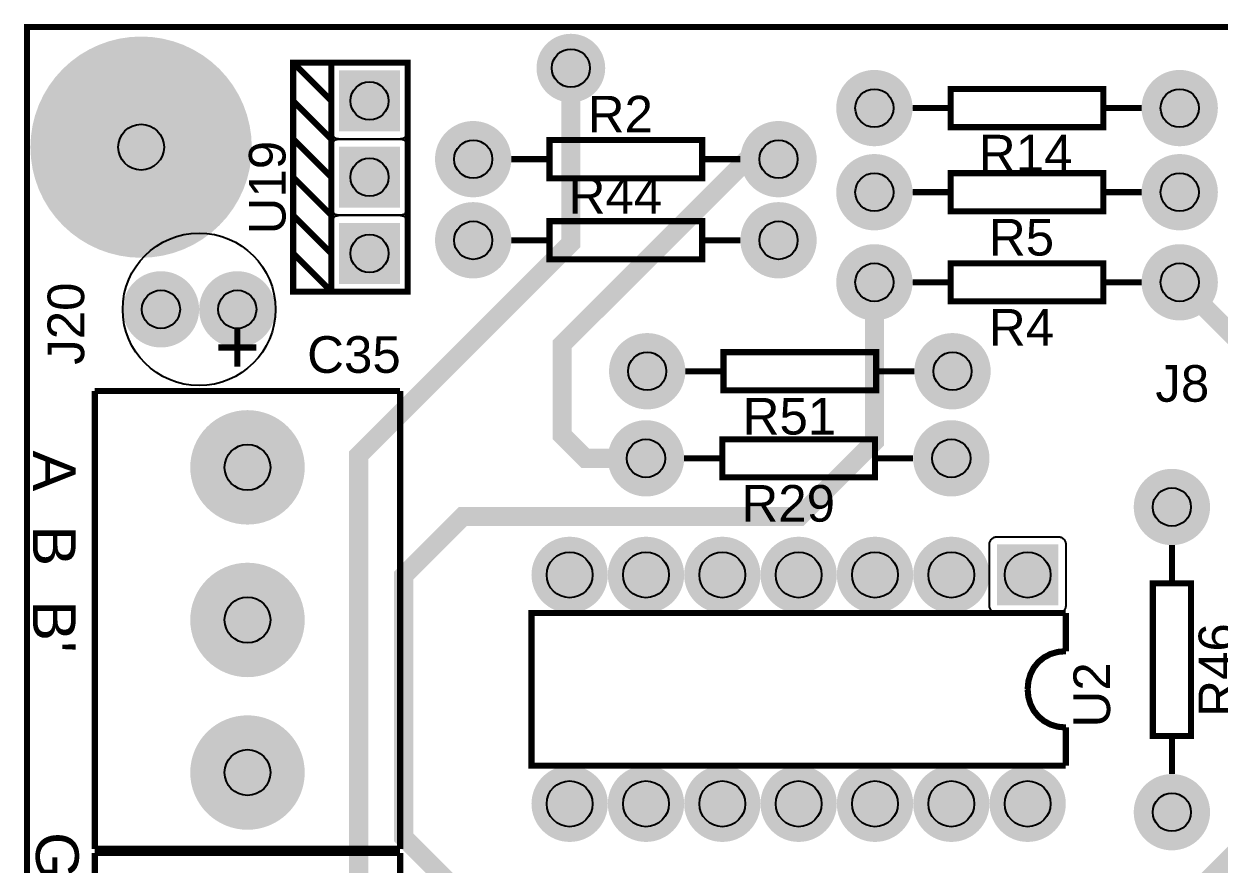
# Model space of a CAD drawing. Header units: inches. Extents: x -2.58 to 2.58, y -1.87 to 1.87.
# Drawn here: x -2.583 to -1.017, y 0.771 to 1.872 of the extents above; entities that cross this region are included whole.
import ezdxf

# ---------------------------------------------------------------- set-up
doc = ezdxf.new("R2010")
doc.units = ezdxf.units.IN
doc.layers.get('0').update_dxf_attribs({"linetype": 'CONTINUOUS'})

# ---------------------------------------------------------------- blocks, each defined once
blk = doc.blocks.new('EPAD')
at = {"const_width": 0.5}
blk.add_lwpolyline([(-0.25, 0, 1), (0.25, 0, 1)], format="xyb", close=True, dxfattribs=at)
blk = doc.blocks.new('RPAD')
blk.add_trace([(-0.5, -0.5), (-0.5, 0.5), (0.5, -0.5), (0.5, 0.5)])

msp = doc.modelspace()

# ---------------------------------------------------------------- linework, layer by layer
for points, const_width in [([(-2.57874, -1.86811), (2.57874, -1.86811), (2.57874, 1.86811), (-2.57874, 1.86811), (-2.57874, -1.86811)], 0.008), ([(-2.57874, -1.86811), (2.57874, -1.86811), (2.57874, 1.86811), (-2.57874, 1.86811), (-2.57874, -1.86811)], 0.008), ([(-2.57874, -1.86811), (2.57874, -1.86811), (2.57874, 1.86811), (-2.57874, 1.86811), (-2.57874, -1.86811)], 0.008), ([(-2.179984, 1.521197), (-2.079984, 1.521197), (-2.079984, 1.821197), (-2.179984, 1.821197), (-2.179984, 1.521197), (-2.229984, 1.521197), (-2.229984, 1.821197), (-2.179984, 1.821197)], 0.008), ([(-2.179984, 1.771197), (-2.229984, 1.821197)], 0.008), ([(-2.179984, 1.521197), (-2.079984, 1.521197), (-2.079984, 1.821197), (-2.179984, 1.821197), (-2.179984, 1.521197), (-2.229984, 1.521197), (-2.229984, 1.821197), (-2.179984, 1.821197)], 0.008), ([(-2.179984, 1.771197), (-2.229984, 1.821197)], 0.008), ([(-2.179984, 1.521197), (-2.079984, 1.521197), (-2.079984, 1.821197), (-2.179984, 1.821197), (-2.179984, 1.521197), (-2.229984, 1.521197), (-2.229984, 1.821197), (-2.179984, 1.821197)], 0.008), ([(-2.179984, 1.771197), (-2.229984, 1.821197)], 0.008), ([(-1.866205, 1.81414), (-1.866205, 1.584583), (-2.144128, 1.306659), (-2.144128, 0.000569), (-1.929197, -0.214363), (-1.929197, -0.31828)], 0.025), ([(-1.368567, 1.736748), (-1.168567, 1.736748), (-1.168567, 1.786748), (-1.368567, 1.786748), (-1.368567, 1.736748)], 0.008), ([(-1.368567, 1.736748), (-1.168567, 1.736748), (-1.168567, 1.786748), (-1.368567, 1.786748), (-1.368567, 1.736748)], 0.008), ([(-1.368567, 1.736748), (-1.168567, 1.736748), (-1.168567, 1.786748), (-1.368567, 1.786748), (-1.368567, 1.736748)], 0.008), ([(-2.179984, 1.721197), (-2.229984, 1.771197)], 0.008), ([(-2.179984, 1.721197), (-2.229984, 1.771197)], 0.008), ([(-2.179984, 1.721197), (-2.229984, 1.771197)], 0.008), ([(-1.368567, 1.761748), (-1.418567, 1.761748)], 0.008), ([(-1.368567, 1.761748), (-1.418567, 1.761748)], 0.008), ([(-1.368567, 1.761748), (-1.418567, 1.761748)], 0.008), ([(-1.118567, 1.761748), (-1.168567, 1.761748)], 0.008), ([(-1.118567, 1.761748), (-1.168567, 1.761748)], 0.008), ([(-1.118567, 1.761748), (-1.168567, 1.761748)], 0.008), ([(-2.179984, 1.671197), (-2.229984, 1.721197)], 0.008), ([(-2.179984, 1.671197), (-2.229984, 1.721197)], 0.008), ([(-2.179984, 1.671197), (-2.229984, 1.721197)], 0.008), ([(-1.894157, 1.669819), (-1.694157, 1.669819), (-1.694157, 1.719819), (-1.894157, 1.719819), (-1.894157, 1.669819)], 0.008), ([(-1.894157, 1.669819), (-1.694157, 1.669819), (-1.694157, 1.719819), (-1.894157, 1.719819), (-1.894157, 1.669819)], 0.008), ([(-1.894157, 1.669819), (-1.694157, 1.669819), (-1.694157, 1.719819), (-1.894157, 1.719819), (-1.894157, 1.669819)], 0.008), ([(-1.76778, 1.302693), (-1.847322, 1.302693), (-1.877648, 1.333018), (-1.877648, 1.452066), (-1.634895, 1.694819), (-1.596126, 1.694819), (-1.594157, 1.694819)], 0.025), ([(-1.944157, 1.694819), (-1.894157, 1.694819)], 0.008), ([(-1.944157, 1.694819), (-1.894157, 1.694819)], 0.008), ([(-1.944157, 1.694819), (-1.894157, 1.694819)], 0.008), ([(-1.694157, 1.694819), (-1.644157, 1.694819)], 0.008), ([(-1.694157, 1.694819), (-1.644157, 1.694819)], 0.008), ([(-1.694157, 1.694819), (-1.644157, 1.694819)], 0.008), ([(-1.368567, 1.626512), (-1.168567, 1.626512), (-1.168567, 1.676512), (-1.368567, 1.676512), (-1.368567, 1.626512)], 0.008), ([(-1.368567, 1.626512), (-1.168567, 1.626512), (-1.168567, 1.676512), (-1.368567, 1.676512), (-1.368567, 1.626512)], 0.008), ([(-1.368567, 1.626512), (-1.168567, 1.626512), (-1.168567, 1.676512), (-1.368567, 1.676512), (-1.368567, 1.626512)], 0.008), ([(-2.179984, 1.621197), (-2.229984, 1.671197)], 0.008), ([(-2.179984, 1.621197), (-2.229984, 1.671197)], 0.008), ([(-2.179984, 1.621197), (-2.229984, 1.671197)], 0.008), ([(-1.368567, 1.651512), (-1.418567, 1.651512)], 0.008), ([(-1.368567, 1.651512), (-1.418567, 1.651512)], 0.008), ([(-1.368567, 1.651512), (-1.418567, 1.651512)], 0.008), ([(-1.118567, 1.651512), (-1.168567, 1.651512)], 0.008), ([(-1.118567, 1.651512), (-1.168567, 1.651512)], 0.008), ([(-1.118567, 1.651512), (-1.168567, 1.651512)], 0.008), ([(-2.179984, 1.571197), (-2.229984, 1.621197)], 0.008), ([(-2.179984, 1.571197), (-2.229984, 1.621197)], 0.008), ([(-2.179984, 1.571197), (-2.229984, 1.621197)], 0.008), ([(-1.894157, 1.56352), (-1.694157, 1.56352), (-1.694157, 1.61352), (-1.894157, 1.61352), (-1.894157, 1.56352)], 0.008), ([(-1.894157, 1.56352), (-1.694157, 1.56352), (-1.694157, 1.61352), (-1.894157, 1.61352), (-1.894157, 1.56352)], 0.008), ([(-1.894157, 1.56352), (-1.694157, 1.56352), (-1.694157, 1.61352), (-1.894157, 1.61352), (-1.894157, 1.56352)], 0.008), ([(-1.944157, 1.58852), (-1.894157, 1.58852)], 0.008), ([(-1.944157, 1.58852), (-1.894157, 1.58852)], 0.008), ([(-1.944157, 1.58852), (-1.894157, 1.58852)], 0.008), ([(-1.694157, 1.58852), (-1.644157, 1.58852)], 0.008), ([(-1.694157, 1.58852), (-1.644157, 1.58852)], 0.008), ([(-1.694157, 1.58852), (-1.644157, 1.58852)], 0.008), ([(-2.179984, 1.521197), (-2.229984, 1.571197)], 0.008), ([(-2.179984, 1.521197), (-2.229984, 1.571197)], 0.008), ([(-2.179984, 1.521197), (-2.229984, 1.571197)], 0.008), ([(-1.368567, 1.508402), (-1.168567, 1.508402), (-1.168567, 1.558402), (-1.368567, 1.558402), (-1.368567, 1.508402)], 0.008), ([(-1.368567, 1.508402), (-1.168567, 1.508402), (-1.168567, 1.558402), (-1.368567, 1.558402), (-1.368567, 1.508402)], 0.008), ([(-1.368567, 1.508402), (-1.168567, 1.508402), (-1.168567, 1.558402), (-1.368567, 1.558402), (-1.368567, 1.508402)], 0.008), ([(-1.977228, 0.697969), (-2.085236, 0.805976), (-2.085236, 1.149016), (-2.007937, 1.226315), (-1.566992, 1.226315), (-1.468567, 1.32474), (-1.468567, 1.533402)], 0.025), ([(-1.368567, 1.533402), (-1.418567, 1.533402)], 0.008), ([(-1.368567, 1.533402), (-1.418567, 1.533402)], 0.008), ([(-1.368567, 1.533402), (-1.418567, 1.533402)], 0.008), ([(-1.304563, -0.074006), (-1.304563, 0.476933), (-0.981706, 0.79979), (-0.981706, 1.44654), (-1.068567, 1.533402)], 0.025), ([(-1.118567, 1.533402), (-1.168567, 1.533402)], 0.008), ([(-1.118567, 1.533402), (-1.168567, 1.533402)], 0.008), ([(-1.118567, 1.533402), (-1.168567, 1.533402)], 0.008), ([(-2.303213, 1.422969), (-2.303213, 1.472969)], 0.008), ([(-2.303213, 1.422969), (-2.303213, 1.472969)], 0.008), ([(-2.303213, 1.422969), (-2.303213, 1.472969)], 0.008), ([(-2.278213, 1.447969), (-2.328213, 1.447969)], 0.008), ([(-2.278213, 1.447969), (-2.328213, 1.447969)], 0.008), ([(-2.278213, 1.447969), (-2.328213, 1.447969)], 0.008), ([(-1.666205, 1.391866), (-1.466205, 1.391866), (-1.466205, 1.441866), (-1.666205, 1.441866), (-1.666205, 1.391866)], 0.008), ([(-1.666205, 1.391866), (-1.466205, 1.391866), (-1.466205, 1.441866), (-1.666205, 1.441866), (-1.666205, 1.391866)], 0.008), ([(-1.666205, 1.391866), (-1.466205, 1.391866), (-1.466205, 1.441866), (-1.666205, 1.441866), (-1.666205, 1.391866)], 0.008), ([(-1.666205, 1.416866), (-1.716205, 1.416866)], 0.008), ([(-1.666205, 1.416866), (-1.716205, 1.416866)], 0.008), ([(-1.666205, 1.416866), (-1.716205, 1.416866)], 0.008), ([(-1.416205, 1.416866), (-1.466205, 1.416866)], 0.008), ([(-1.416205, 1.416866), (-1.466205, 1.416866)], 0.008), ([(-1.416205, 1.416866), (-1.466205, 1.416866)], 0.008), ([(-2.489827, 1.390882), (-2.089827, 1.390882)], 0.008), ([(-2.489827, 1.390882), (-2.489827, 0.790882)], 0.008), ([(-2.489827, 1.390882), (-2.089827, 1.390882)], 0.008), ([(-2.489827, 1.390882), (-2.489827, 0.790882)], 0.008), ([(-2.489827, 1.390882), (-2.089827, 1.390882)], 0.008), ([(-2.489827, 1.390882), (-2.489827, 0.790882)], 0.008), ([(-2.089827, 0.790882), (-2.089827, 1.390882)], 0.008), ([(-2.089827, 0.790882), (-2.089827, 1.390882)], 0.008), ([(-2.089827, 0.790882), (-2.089827, 1.390882)], 0.008), ([(-1.66778, 1.277693), (-1.46778, 1.277693), (-1.46778, 1.327693), (-1.66778, 1.327693), (-1.66778, 1.277693)], 0.008), ([(-1.66778, 1.277693), (-1.46778, 1.277693), (-1.46778, 1.327693), (-1.66778, 1.327693), (-1.66778, 1.277693)], 0.008), ([(-1.66778, 1.277693), (-1.46778, 1.277693), (-1.46778, 1.327693), (-1.66778, 1.327693), (-1.66778, 1.277693)], 0.008), ([(-1.66778, 1.302693), (-1.71778, 1.302693)], 0.008), ([(-1.66778, 1.302693), (-1.71778, 1.302693)], 0.008), ([(-1.66778, 1.302693), (-1.71778, 1.302693)], 0.008), ([(-1.41778, 1.302693), (-1.46778, 1.302693)], 0.008), ([(-1.41778, 1.302693), (-1.46778, 1.302693)], 0.008), ([(-1.41778, 1.302693), (-1.46778, 1.302693)], 0.008), ([(-1.078803, 1.188913), (-1.078803, 1.138913)], 0.008), ([(-1.078803, 1.188913), (-1.078803, 1.138913)], 0.008), ([(-1.078803, 1.188913), (-1.078803, 1.138913)], 0.008), ([(-1.103803, 0.938913), (-1.053803, 0.938913), (-1.053803, 1.138913), (-1.103803, 1.138913), (-1.103803, 0.938913)], 0.008), ([(-1.103803, 0.938913), (-1.053803, 0.938913), (-1.053803, 1.138913), (-1.103803, 1.138913), (-1.103803, 0.938913)], 0.008), ([(-1.103803, 0.938913), (-1.053803, 0.938913), (-1.053803, 1.138913), (-1.103803, 1.138913), (-1.103803, 0.938913)], 0.008), ([(-1.21778, 1.099937), (-1.91778, 1.099937), (-1.91778, 0.899937), (-1.21778, 0.899937)], 0.008), ([(-1.21778, 1.099937), (-1.91778, 1.099937), (-1.91778, 0.899937), (-1.21778, 0.899937)], 0.008), ([(-1.21778, 1.099937), (-1.91778, 1.099937), (-1.91778, 0.899937), (-1.21778, 0.899937)], 0.008), ([(-1.21778, 1.099937), (-1.21778, 1.049937)], 0.008), ([(-1.21778, 1.099937), (-1.21778, 1.049937)], 0.008), ([(-1.21778, 1.099937), (-1.21778, 1.049937)], 0.008), ([(-1.26778, 0.999937), (-1.26682, 1.010412), (-1.264045, 1.019984), (-1.259606, 1.028502), (-1.253654, 1.035812), (-1.246344, 1.041763), (-1.237826, 1.046203), (-1.228254, 1.048978), (-1.21778, 1.049937)], 0.008), ([(-1.26778, 0.999937), (-1.26682, 1.010412), (-1.264045, 1.019984), (-1.259606, 1.028502), (-1.253654, 1.035812), (-1.246344, 1.041763), (-1.237826, 1.046203), (-1.228254, 1.048978), (-1.21778, 1.049937)], 0.008), ([(-1.26778, 0.999937), (-1.26682, 1.010412), (-1.264045, 1.019984), (-1.259606, 1.028502), (-1.253654, 1.035812), (-1.246344, 1.041763), (-1.237826, 1.046203), (-1.228254, 1.048978), (-1.21778, 1.049937)], 0.008), ([(-1.26778, 0.999937), (-1.26682, 0.98975), (-1.264045, 0.980312), (-1.259606, 0.971812), (-1.253654, 0.964437), (-1.246344, 0.958374), (-1.237826, 0.953812), (-1.228254, 0.950937), (-1.21778, 0.949937)], 0.008), ([(-1.26778, 0.999937), (-1.26682, 0.98975), (-1.264045, 0.980312), (-1.259606, 0.971812), (-1.253654, 0.964437), (-1.246344, 0.958374), (-1.237826, 0.953812), (-1.228254, 0.950937), (-1.21778, 0.949937)], 0.008), ([(-1.26778, 0.999937), (-1.26682, 0.98975), (-1.264045, 0.980312), (-1.259606, 0.971812), (-1.253654, 0.964437), (-1.246344, 0.958374), (-1.237826, 0.953812), (-1.228254, 0.950937), (-1.21778, 0.949937)], 0.008), ([(-1.21778, 0.949937), (-1.21778, 0.899937)], 0.008), ([(-1.21778, 0.949937), (-1.21778, 0.899937)], 0.008), ([(-1.21778, 0.949937), (-1.21778, 0.899937)], 0.008), ([(-1.078803, 0.938913), (-1.078803, 0.888913)], 0.008), ([(-1.078803, 0.938913), (-1.078803, 0.888913)], 0.008), ([(-1.078803, 0.938913), (-1.078803, 0.888913)], 0.008), ([(-2.489827, 0.790882), (-2.089827, 0.790882)], 0.008), ([(-2.489827, 0.790882), (-2.089827, 0.790882)], 0.008), ([(-2.489827, 0.790882), (-2.089827, 0.790882)], 0.008), ([(-2.489827, 0.78537), (-2.089827, 0.78537)], 0.008), ([(-2.489827, 0.38537), (-2.489827, 0.78537)], 0.008), ([(-2.489827, 0.78537), (-2.089827, 0.78537)], 0.008), ([(-2.489827, 0.38537), (-2.489827, 0.78537)], 0.008), ([(-2.489827, 0.78537), (-2.089827, 0.78537)], 0.008), ([(-2.489827, 0.38537), (-2.489827, 0.78537)], 0.008), ([(-2.089827, 0.38537), (-2.089827, 0.78537)], 0.008), ([(-2.089827, 0.38537), (-2.089827, 0.78537)], 0.008), ([(-2.089827, 0.38537), (-2.089827, 0.78537)], 0.008)]:
    msp.add_lwpolyline(points, dxfattribs=dict(const_width=const_width))
for points in [[(-2.179984, 1.731197), (-2.179984, 1.811197), (-2.179934, 1.812236), (-2.179785, 1.813241), (-2.179543, 1.814208), (-2.179213, 1.815132), (-2.178798, 1.816009), (-2.178303, 1.816833), (-2.177734, 1.8176), (-2.177094, 1.818306), (-2.176387, 1.818946), (-2.17562, 1.819516), (-2.174796, 1.82001), (-2.17392, 1.820425), (-2.172996, 1.820756), (-2.172029, 1.820998), (-2.171024, 1.821146), (-2.169984, 1.821197), (-2.089984, 1.821197), (-2.088945, 1.821146), (-2.08794, 1.820998), (-2.086973, 1.820756), (-2.086049, 1.820425), (-2.085172, 1.82001), (-2.084348, 1.819516), (-2.083581, 1.818946), (-2.082875, 1.818306), (-2.082235, 1.8176), (-2.081665, 1.816833), (-2.08117, 1.816009), (-2.080756, 1.815132), (-2.080425, 1.814208), (-2.080183, 1.813241), (-2.080035, 1.812236), (-2.079984, 1.811197), (-2.079984, 1.731197), (-2.080035, 1.730157), (-2.080183, 1.729152), (-2.080425, 1.728185), (-2.080756, 1.727261), (-2.08117, 1.726385), (-2.081665, 1.725561), (-2.082235, 1.724793), (-2.082875, 1.724087), (-2.083581, 1.723447), (-2.084348, 1.722878), (-2.085172, 1.722383), (-2.086049, 1.721969), (-2.086973, 1.721638), (-2.08794, 1.721396), (-2.088945, 1.721247), (-2.089984, 1.721197), (-2.169984, 1.721197), (-2.171024, 1.721247), (-2.172029, 1.721396), (-2.172996, 1.721638), (-2.17392, 1.721969), (-2.174796, 1.722383), (-2.17562, 1.722878), (-2.176387, 1.723447), (-2.177094, 1.724087), (-2.177734, 1.724793), (-2.178303, 1.725561), (-2.178798, 1.726385), (-2.179213, 1.727261), (-2.179543, 1.728185), (-2.179785, 1.729152), (-2.179934, 1.730157), (-2.179984, 1.731197)], [(-2.179984, 1.631197), (-2.179984, 1.711197), (-2.179934, 1.712236), (-2.179785, 1.713241), (-2.179543, 1.714208), (-2.179213, 1.715132), (-2.178798, 1.716009), (-2.178303, 1.716833), (-2.177734, 1.7176), (-2.177094, 1.718306), (-2.176387, 1.718946), (-2.17562, 1.719516), (-2.174796, 1.72001), (-2.17392, 1.720425), (-2.172996, 1.720756), (-2.172029, 1.720998), (-2.171024, 1.721146), (-2.169984, 1.721197), (-2.089984, 1.721197), (-2.088945, 1.721146), (-2.08794, 1.720998), (-2.086973, 1.720756), (-2.086049, 1.720425), (-2.085172, 1.72001), (-2.084348, 1.719516), (-2.083581, 1.718946), (-2.082875, 1.718306), (-2.082235, 1.7176), (-2.081665, 1.716833), (-2.08117, 1.716009), (-2.080756, 1.715132), (-2.080425, 1.714208), (-2.080183, 1.713241), (-2.080035, 1.712236), (-2.079984, 1.711197), (-2.079984, 1.631197), (-2.080035, 1.630157), (-2.080183, 1.629152), (-2.080425, 1.628185), (-2.080756, 1.627261), (-2.08117, 1.626385), (-2.081665, 1.625561), (-2.082235, 1.624793), (-2.082875, 1.624087), (-2.083581, 1.623447), (-2.084348, 1.622878), (-2.085172, 1.622383), (-2.086049, 1.621969), (-2.086973, 1.621638), (-2.08794, 1.621396), (-2.088945, 1.621247), (-2.089984, 1.621197), (-2.169984, 1.621197), (-2.171024, 1.621247), (-2.172029, 1.621396), (-2.172996, 1.621638), (-2.17392, 1.621969), (-2.174796, 1.622383), (-2.17562, 1.622878), (-2.176387, 1.623447), (-2.177094, 1.624087), (-2.177734, 1.624793), (-2.178303, 1.625561), (-2.178798, 1.626385), (-2.179213, 1.627261), (-2.179543, 1.628185), (-2.179785, 1.629152), (-2.179934, 1.630157), (-2.179984, 1.631197)], [(-2.179984, 1.531197), (-2.179984, 1.611197), (-2.179934, 1.612236), (-2.179785, 1.613241), (-2.179543, 1.614208), (-2.179213, 1.615132), (-2.178798, 1.616009), (-2.178303, 1.616833), (-2.177734, 1.6176), (-2.177094, 1.618306), (-2.176387, 1.618946), (-2.17562, 1.619516), (-2.174796, 1.62001), (-2.17392, 1.620425), (-2.172996, 1.620756), (-2.172029, 1.620998), (-2.171024, 1.621146), (-2.169984, 1.621197), (-2.089984, 1.621197), (-2.088945, 1.621146), (-2.08794, 1.620998), (-2.086973, 1.620756), (-2.086049, 1.620425), (-2.085172, 1.62001), (-2.084348, 1.619516), (-2.083581, 1.618946), (-2.082875, 1.618306), (-2.082235, 1.6176), (-2.081665, 1.616833), (-2.08117, 1.616009), (-2.080756, 1.615132), (-2.080425, 1.614208), (-2.080183, 1.613241), (-2.080035, 1.612236), (-2.079984, 1.611197), (-2.079984, 1.531197), (-2.080035, 1.530157), (-2.080183, 1.529152), (-2.080425, 1.528185), (-2.080756, 1.527261), (-2.08117, 1.526385), (-2.081665, 1.525561), (-2.082235, 1.524793), (-2.082875, 1.524087), (-2.083581, 1.523447), (-2.084348, 1.522878), (-2.085172, 1.522383), (-2.086049, 1.521969), (-2.086973, 1.521638), (-2.08794, 1.521396), (-2.088945, 1.521247), (-2.089984, 1.521197), (-2.169984, 1.521197), (-2.171024, 1.521247), (-2.172029, 1.521396), (-2.172996, 1.521638), (-2.17392, 1.521969), (-2.174796, 1.522383), (-2.17562, 1.522878), (-2.176387, 1.523447), (-2.177094, 1.524087), (-2.177734, 1.524793), (-2.178303, 1.525561), (-2.178798, 1.526385), (-2.179213, 1.527261), (-2.179543, 1.528185), (-2.179785, 1.529152), (-2.179934, 1.530157), (-2.179984, 1.531197)], [(-1.22778, 1.099937), (-1.30778, 1.099937), (-1.308819, 1.099987), (-1.309824, 1.100136), (-1.310791, 1.100378), (-1.311715, 1.100709), (-1.312591, 1.101123), (-1.313415, 1.101618), (-1.314183, 1.102187), (-1.314889, 1.102828), (-1.315529, 1.103534), (-1.316098, 1.104301), (-1.316593, 1.105125), (-1.317008, 1.106002), (-1.317339, 1.106926), (-1.317581, 1.107893), (-1.317729, 1.108898), (-1.31778, 1.109937), (-1.31778, 1.189937), (-1.317729, 1.190976), (-1.317581, 1.191981), (-1.317339, 1.192948), (-1.317008, 1.193872), (-1.316593, 1.194749), (-1.316098, 1.195573), (-1.315529, 1.19634), (-1.314889, 1.197046), (-1.314183, 1.197687), (-1.313415, 1.198256), (-1.312591, 1.198751), (-1.311715, 1.199165), (-1.310791, 1.199496), (-1.309824, 1.199738), (-1.308819, 1.199887), (-1.30778, 1.199937), (-1.22778, 1.199937), (-1.22674, 1.199887), (-1.225735, 1.199738), (-1.224768, 1.199496), (-1.223844, 1.199165), (-1.222968, 1.198751), (-1.222144, 1.198256), (-1.221376, 1.197687), (-1.22067, 1.197046), (-1.22003, 1.19634), (-1.219461, 1.195573), (-1.218966, 1.194749), (-1.218551, 1.193872), (-1.21822, 1.192948), (-1.217978, 1.191981), (-1.21783, 1.190976), (-1.21778, 1.189937), (-1.21778, 1.109937), (-1.21783, 1.108898), (-1.217978, 1.107893), (-1.21822, 1.106926), (-1.218551, 1.106002), (-1.218966, 1.105125), (-1.219461, 1.104301), (-1.22003, 1.103534), (-1.22067, 1.102828), (-1.221376, 1.102187), (-1.222144, 1.101618), (-1.222968, 1.101123), (-1.223844, 1.100709), (-1.224768, 1.100378), (-1.225735, 1.100136), (-1.22674, 1.099987), (-1.22778, 1.099937)]]:
    msp.add_lwpolyline(points, close=True)
for centre, radius in [((-1.866205, 1.81414), 0.025), ((-2.129984, 1.771197), 0.025), ((-1.468567, 1.761748), 0.025), ((-1.068567, 1.761748), 0.025), ((-2.429197, 1.710567), 0.03), ((-1.994157, 1.694819), 0.025), ((-1.594157, 1.694819), 0.025), ((-2.129984, 1.671197), 0.025), ((-1.468567, 1.651512), 0.025), ((-1.068567, 1.651512), 0.025), ((-1.994157, 1.58852), 0.025), ((-1.594157, 1.58852), 0.025), ((-2.353213, 1.497969), 0.1), ((-2.353213, 1.497969), 0.1), ((-2.353213, 1.497969), 0.1), ((-2.129984, 1.571197), 0.025), ((-1.468567, 1.533402), 0.025), ((-1.068567, 1.533402), 0.025), ((-2.403213, 1.497969), 0.025), ((-2.303213, 1.497969), 0.025), ((-1.766205, 1.416866), 0.025), ((-1.366205, 1.416866), 0.025), ((-2.289827, 1.290882), 0.03), ((-1.767779, 1.302693), 0.025), ((-1.367779, 1.302693), 0.025), ((-1.078803, 1.238913), 0.025), ((-1.867779, 1.149937), 0.03), ((-1.767779, 1.149937), 0.03), ((-1.66778, 1.149937), 0.03), ((-1.56778, 1.149937), 0.03), ((-1.46778, 1.149937), 0.03), ((-1.367779, 1.149937), 0.03), ((-1.267779, 1.149937), 0.03), ((-2.289827, 1.090882), 0.03), ((-2.289827, 0.890882), 0.03), ((-1.867779, 0.849937), 0.03), ((-1.767779, 0.849937), 0.03), ((-1.66778, 0.849937), 0.03), ((-1.56778, 0.849937), 0.03), ((-1.46778, 0.849937), 0.03), ((-1.367779, 0.849937), 0.03), ((-1.267779, 0.849937), 0.03), ((-1.078803, 0.838913), 0.025)]:
    msp.add_circle(centre, radius)

# ---------------------------------------------------------------- block references
for p, xscale, yscale in [((-2.429197, 1.710567), 0.29, 0.29), ((-1.866205, 1.81414), 0.09, 0.09), ((-1.866205, 1.81414), 0.07, 0.07), ((-2.429197, 1.710567), 0.25, 0.25), ((-1.468567, 1.761748), 0.1, 0.1), ((-1.468567, 1.761748), 0.08, 0.08), ((-1.068567, 1.761748), 0.1, 0.1), ((-1.068567, 1.761748), 0.08, 0.08), ((-1.994157, 1.694819), 0.1, 0.1), ((-1.594157, 1.694819), 0.1, 0.1), ((-1.994157, 1.694819), 0.08, 0.08), ((-1.594157, 1.694819), 0.08, 0.08), ((-1.468567, 1.651512), 0.1, 0.1), ((-1.468567, 1.651512), 0.08, 0.08), ((-1.068567, 1.651512), 0.1, 0.1), ((-1.068567, 1.651512), 0.08, 0.08), ((-1.994157, 1.58852), 0.1, 0.1), ((-1.994157, 1.58852), 0.08, 0.08), ((-1.594157, 1.58852), 0.1, 0.1), ((-1.594157, 1.58852), 0.08, 0.08), ((-1.468567, 1.533402), 0.1, 0.1), ((-1.068567, 1.533402), 0.1, 0.1), ((-1.468567, 1.533402), 0.08, 0.08), ((-1.068567, 1.533402), 0.08, 0.08), ((-2.403213, 1.497969), 0.1, 0.1), ((-2.403213, 1.497969), 0.08, 0.08), ((-2.303213, 1.497969), 0.1, 0.1), ((-2.303213, 1.497969), 0.08, 0.08), ((-1.766205, 1.416866), 0.1, 0.1), ((-1.766205, 1.416866), 0.08, 0.08), ((-1.366205, 1.416866), 0.1, 0.1), ((-1.366205, 1.416866), 0.08, 0.08), ((-2.289827, 1.290882), 0.15, 0.15), ((-2.289827, 1.290882), 0.12, 0.12), ((-1.76778, 1.302693), 0.1, 0.1), ((-1.36778, 1.302693), 0.1, 0.1), ((-1.76778, 1.302693), 0.08, 0.08), ((-1.36778, 1.302693), 0.08, 0.08), ((-1.078803, 1.238913), 0.1, 0.1), ((-1.078803, 1.238913), 0.08, 0.08), ((-1.86778, 1.149937), 0.1, 0.1), ((-1.76778, 1.149937), 0.1, 0.1), ((-1.66778, 1.149937), 0.1, 0.1), ((-1.56778, 1.149937), 0.1, 0.1), ((-1.46778, 1.149937), 0.1, 0.1), ((-1.36778, 1.149937), 0.1, 0.1), ((-1.86778, 1.149937), 0.08, 0.08), ((-1.76778, 1.149937), 0.08, 0.08), ((-1.66778, 1.149937), 0.08, 0.08), ((-1.56778, 1.149937), 0.08, 0.08), ((-1.46778, 1.149937), 0.08, 0.08), ((-1.36778, 1.149937), 0.08, 0.08), ((-2.289827, 1.090882), 0.15, 0.15), ((-2.289827, 1.090882), 0.12, 0.12), ((-2.289827, 0.890882), 0.15, 0.15), ((-2.289827, 0.890882), 0.12, 0.12), ((-1.86778, 0.849937), 0.1, 0.1), ((-1.76778, 0.849937), 0.1, 0.1), ((-1.66778, 0.849937), 0.1, 0.1), ((-1.56778, 0.849937), 0.1, 0.1), ((-1.46778, 0.849937), 0.1, 0.1), ((-1.36778, 0.849937), 0.1, 0.1), ((-1.26778, 0.849937), 0.1, 0.1), ((-1.86778, 0.849937), 0.08, 0.08), ((-1.76778, 0.849937), 0.08, 0.08), ((-1.66778, 0.849937), 0.08, 0.08), ((-1.56778, 0.849937), 0.08, 0.08), ((-1.46778, 0.849937), 0.08, 0.08), ((-1.36778, 0.849937), 0.08, 0.08), ((-1.26778, 0.849937), 0.08, 0.08), ((-1.078803, 0.838913), 0.1, 0.1), ((-1.078803, 0.838913), 0.08, 0.08)]:
    msp.add_blockref('EPAD', p, dxfattribs=dict(xscale=xscale, yscale=yscale))
at = {"xscale": 0.08, "yscale": 0.08}
for p, rotation in [((-2.129984, 1.771197), 90), ((-2.129984, 1.671197), 90), ((-2.129984, 1.571197), 90), ((-1.267779, 1.149937), -180)]:
    msp.add_blockref('RPAD', p, dxfattribs=dict(at, rotation=rotation))

# ---------------------------------------------------------------- texts
at = {"width": 1.041667}
for s, p in [('R2', (-1.844157, 1.729819)), ('R2', (-1.844157, 1.729819)), ('R2', (-1.844157, 1.729819)), ('R14', (-1.331756, 1.678748)), ('R14', (-1.331756, 1.678748)), ('R14', (-1.331756, 1.678748)), ('R44', (-1.869157, 1.62352)), ('R44', (-1.869157, 1.62352)), ('R44', (-1.869157, 1.62352)), ('R5', (-1.318567, 1.568512)), ('R5', (-1.318567, 1.568512)), ('R5', (-1.318567, 1.568512)), ('R4', (-1.318567, 1.450402)), ('R4', (-1.318567, 1.450402)), ('R4', (-1.318567, 1.450402)), ('C35', (-2.211677, 1.414772)), ('C35', (-2.211677, 1.414772)), ('C35', (-2.211677, 1.414772)), ('J8', (-1.100457, 1.376866)), ('J8', (-1.100457, 1.376866)), ('J8', (-1.100457, 1.376866)), ('R51', (-1.641205, 1.333866)), ('R51', (-1.641205, 1.333866)), ('R51', (-1.641205, 1.333866)), ('R29', (-1.64278, 1.219693)), ('R29', (-1.64278, 1.219693)), ('R29', (-1.64278, 1.219693))]:
    msp.add_text(s, height=0.048, dxfattribs=at).set_placement(p)
for s, height, rotation, width, p in [('U19', 0.048, 90, 1.041667, (-2.239984, 1.596197)), ('U19', 0.048, 90, 1.041667, (-2.239984, 1.596197)), ('U19', 0.048, 90, 1.041667, (-2.239984, 1.596197)), ('J20', 0.048, 90, 1.041667, (-2.503764, 1.425331)), ('J20', 0.048, 90, 1.041667, (-2.503764, 1.425331)), ('J20', 0.048, 90, 1.041667, (-2.503764, 1.425331)), ("A  B  B'", 0.056, -90, 1.071429, (-2.570937, 1.312929)), ("A  B  B'", 0.056, -90, 1.071429, (-2.570937, 1.312929)), ("A  B  B'", 0.056, -90, 1.071429, (-2.570937, 1.312929)), ('R46', 0.048, 90, 1.041667, (-0.995803, 0.963913)), ('R46', 0.048, 90, 1.041667, (-0.995803, 0.963913)), ('R46', 0.048, 90, 1.041667, (-0.995803, 0.963913)), ('U2', 0.048, 90, 1.041667, (-1.15978, 0.949937)), ('U2', 0.048, 90, 1.041667, (-1.15978, 0.949937)), ('U2', 0.048, 90, 1.041667, (-1.15978, 0.949937)), ('GND 4-20mA', 0.056, -90, 1.071429, (-2.567, 0.812929)), ('GND 4-20mA', 0.056, -90, 1.071429, (-2.567, 0.812929)), ('GND 4-20mA', 0.056, -90, 1.071429, (-2.567, 0.812929))]:
    msp.add_text(s, height=height, rotation=rotation, dxfattribs=dict(width=width)).set_placement(p)

doc.saveas('drawing.dxf')
